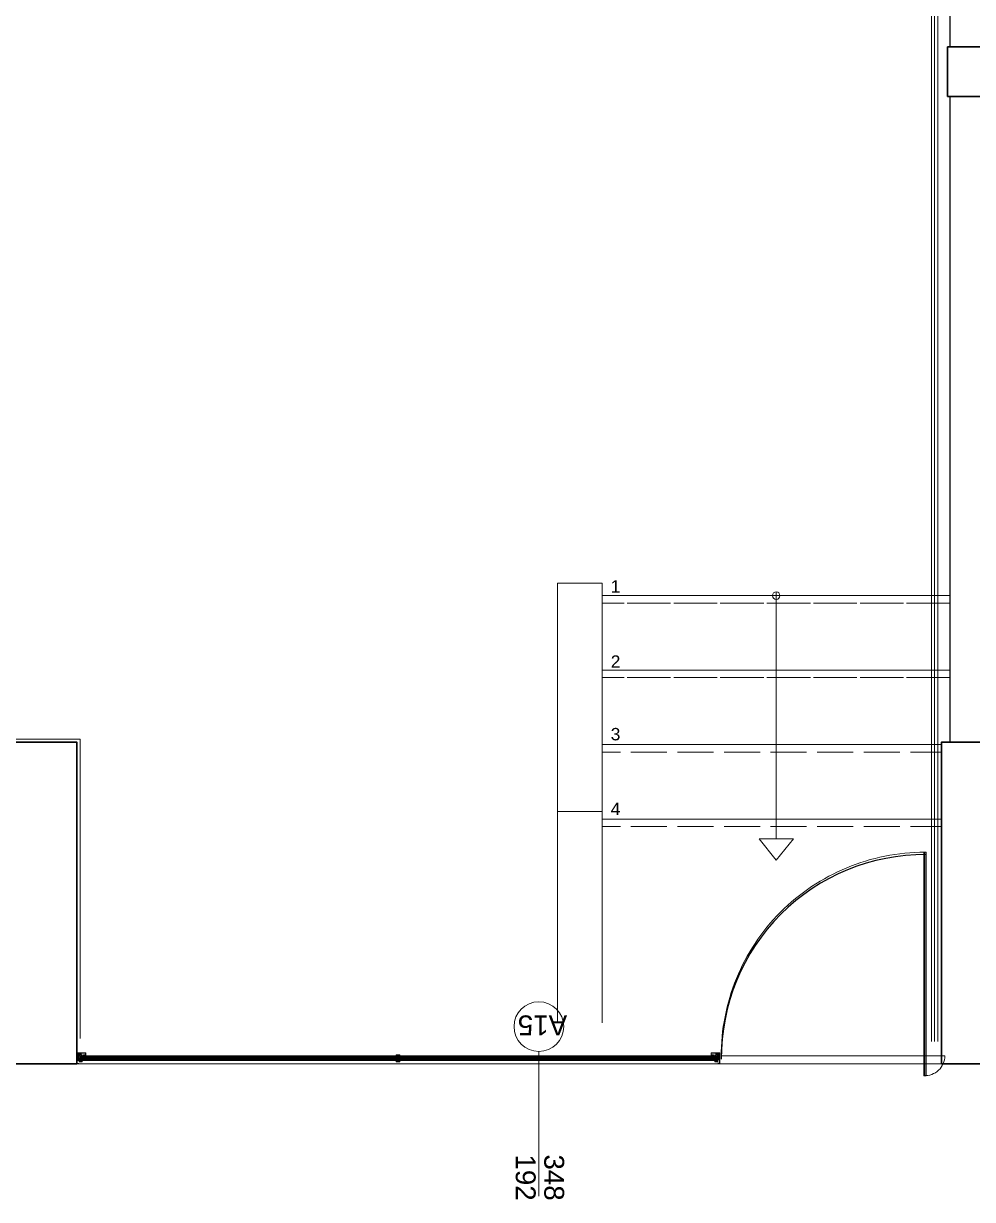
# Model space of a CAD drawing. Header units: centimetres. Extents: x 118932 to 154602, y -32682 to -23521.
# Drawn here: x 127588.3 to 127970.3, y -31213.4 to -30739.9 of the extents above; entities that cross this region are included whole.
import ezdxf

# ---------------------------------------------------------------- set-up
doc = ezdxf.new("R2010")
doc.units = ezdxf.units.CM
doc.header["$LTSCALE"] = 50
doc.header["$MEASUREMENT"] = 0
doc.linetypes.add('IMPORT-DASHED2 _9_', pattern=[95.25, 63.5, -31.75])
doc.linetypes.add('IMPORT-HIDDEN _11_', pattern=[3.75, 2.5, -1.25])
for name, color, linetype, lineweight, true_color in [('GEN_01_TA_Kolon', 7, 'Continuous', 35, 0xd05d28), ('GEN_01_TA_Merdiven', 7, 'Continuous', 13, 0x816183), ('GEN_02_TF_Pencere', 7, 'Continuous', 9, 0x6093ac), ('GEN_05_ML_Alçıpan_giydirme', 7, 'Continuous', 18, 0x7ebab5), ('GEN_06_GR_Orta', 7, 'Continuous', 20, 0x7a7b7a), ('KALACAK DUVARLAR', 7, 'Continuous', 30, 0x005387)]:
    doc.layers.add(name, color=color, linetype=linetype, lineweight=lineweight, true_color=true_color)
doc.styles.add('ARIAL', font='arial.ttf')
doc.styles.add('z-Arial', font='arial.ttf')

# ---------------------------------------------------------------- blocks, each defined once
blk = doc.blocks.new('LEVEL -1_B BLOK_GÖRÜNÜŞ')
at = {"layer": 'GEN_01_TA_Merdiven', "elevation": 0, "flags": 128}
for points in [[(1185.51, 507.43), (1045.51, 507.43), (1185.51, 507.43)], [(1115.51, 409.5), (1122.43, 409.5), (1115.51, 400.93), (1108.58, 409.5), (1115.51, 409.5), (1115.51, 508.94)], [(1185.51, 477.43), (1045.51, 477.43), (1185.51, 477.43)], [(1182.01, 447.43), (1045.51, 447.43), (1182.01, 447.43)], [(1182.01, 417.43), (1045.51, 417.43), (1182.01, 417.43)]]:
    blk.add_lwpolyline(points, dxfattribs=at)
at = {"layer": 'GEN_01_TA_Merdiven', "linetype": 'IMPORT-HIDDEN _11_', "ltscale": 0.1, "elevation": 0, "flags": 128}
for points in [[(1185.51, 504.43), (1045.51, 504.43), (1185.51, 504.43)], [(1185.51, 474.43), (1045.51, 474.43), (1185.51, 474.43)], [(1182.01, 444.43), (1045.51, 444.43), (1182.01, 444.43)], [(1182.01, 414.43), (1045.51, 414.43), (1182.01, 414.43)]]:
    blk.add_lwpolyline(points, dxfattribs=at)
at = {"layer": 'GEN_01_TA_Merdiven'}
blk.add_circle((1115.51, 507.43, 0), 1.5, dxfattribs=at)
at = {"layer": 'GEN_02_TF_Pencere', "elevation": 0}
blk.add_lwpolyline([(1182.01, 318.93), (834.01, 318.93)], dxfattribs=at)
at = {"layer": 'GEN_06_GR_Orta', "elevation": 0, "flags": 128}
for points in [[(1045.51, 335.43), (1045.51, 512.43), (1027.51, 512.43), (1027.51, 335.43)], [(1045.51, 337.42), (1045.51, 512.43), (1027.51, 512.43), (1027.51, 337.42)], [(1027.51, 420.45), (1045.51, 420.45), (1027.51, 420.45)]]:
    blk.add_lwpolyline(points, dxfattribs=at)
at = {"layer": 'GEN_01_TA_Merdiven', "char_height": 5, "attachment_point": 1, "style": 'z-Arial'}
for s, insert in [('1', (1048.89, 513.64)), ('2', (1048.89, 483.37)), ('3', (1048.89, 454.15)), ('4', (1048.89, 424.08))]:
    blk.add_mtext_dynamic_manual_height_columns(s, width=12.4233, gutter_width=400, heights=[0], dxfattribs=dict(at, insert=insert))
blk = doc.blocks.new('LEVEL -1_B BLOK_KOLON')
at = {"layer": 'GEN_01_TA_Kolon', "elevation": 0, "flags": 128}
for points in [[(53827.41, 6722.21), (53827.41, 6742.21), (53847.41, 6742.21), (53847.41, 6722.21)], [(53476.91, 6332.74), (53451.91, 6332.74), (53451.91, 6462.21), (53476.91, 6462.21), (53476.91, 6332.74), (53451.91, 6332.74), (53451.91, 6462.21), (53476.91, 6462.21)], [(53849.91, 6332.74), (53824.91, 6332.74), (53824.91, 6462.21), (53849.91, 6462.21), (53849.91, 6332.74), (53824.91, 6332.74), (53824.91, 6462.21), (53849.91, 6462.21)]]:
    blk.add_lwpolyline(points, close=True, dxfattribs=at)
blk = doc.blocks.new('PP_Level-1_Bblok_YeniDuvarlar')
at = {"layer": 'GEN_05_ML_Alçıpan_giydirme', "elevation": 0}
for points in [[(561.78, 146.72), (636.68, 146.72), (636.68, 271.73), (759.54, 271.73), (759.54, -477.26)], [(561.78, 145.47), (637.93, 145.47), (637.93, 270.48), (758.29, 270.48), (758.29, -477.26)], [(561.78, 146.72), (561.78, 144.22), (639.18, 144.22), (639.18, 269.23), (757.04, 269.23), (757.04, -477.26)], [(386.79, -475.97), (386.79, -355.5), (414.34, -355.5), (414.34, -476.02)]]:
    blk.add_lwpolyline(points, dxfattribs=at)
blk = doc.blocks.new('KALACAK DUVALAR LEVEL -1 B BLOK')
at = {"layer": 'KALACAK DUVARLAR', "flags": 128}
for points in [[(-991.94, -353.48), (-991.94, -93.48)], [(-973.94, -373.47), (-973.94, -633.48), (-991.94, -633.48), (-991.94, -373.47)]]:
    blk.add_lwpolyline(points, dxfattribs=at)
blk = doc.blocks.new('köşe katlanır')
at = {"lineweight": 30, "true_color": 0x636466}
h = blk.add_hatch(color=251, dxfattribs=at)
h.dxf.hatch_style = 1
h.paths.add_polyline_path([(55930.3, 5955.1, 0.414214), (55930, 5955.3), (55923.3, 5955.3, 0.394805), (55922.3, 5954.4, 0.433892), (55922.5, 5954.1), (55929.1, 5954.1), (55929.1, 5939.9), (55917.9, 5939.9, 1), (55917.9, 5938.7), (55920.8, 5938.7), (55920.8, 5932.4, 0.148069), (55920.8, 5932.2), (55921.3, 5931.6), (55920.8, 5930.9, 0.148069), (55920.8, 5930.7), (55920.8, 5924.9), (55917.5, 5926, 0.414214), (55917.2, 5925.9), (55916.5, 5923.9, 0.414214), (55916.7, 5923.4), (55917.3, 5923.2, 0.414214), (55917.6, 5923.4), (55918, 5924.6), (55920.4, 5923.7), (55918.1, 5917.1), (55915.7, 5918), (55916.1, 5919.2, 0.414214), (55915.9, 5919.5), (55915.4, 5919.7, 0.414214), (55914.9, 5919.4), (55913.4, 5915.2, -0.317603), (55911, 5913.5), (55895.6, 5913.5), (55895.6, 5920.3), (55903.5, 5920.3, 0.414214), (55903.8, 5920.6), (55903.8, 5925.1, 0.414214), (55903.5, 5925.3), (55901.5, 5925.3, 0.414214), (55901.1, 5924.9), (55901.1, 5924.4, 0.414214), (55901.3, 5924.1), (55902.6, 5924.1), (55902.6, 5921.5), (55895.6, 5921.5), (55895.6, 5924.1), (55896.8, 5924.1, 0.414214), (55897.1, 5924.4), (55897.1, 5924.9, 0.414214), (55896.7, 5925.3), (55894.6, 5925.3, 0.414214), (55894.4, 5925.1), (55894.4, 5913.3, 0.414214), (55895.4, 5912.3), (55912, 5912.3, 0.148069), (55912.1, 5912.4), (55912.8, 5912.8), (55913.5, 5912.4, 0.148069), (55913.7, 5912.3), (55930, 5912.3, 0.414214), (55930.3, 5912.6)])
blk.add_line((55909.5, 5919.8), (55909.5, 5947.8))
blk.add_lwpolyline([(55915.4, 5919.7), (55915.9, 5919.5, -0.414214), (55916.1, 5919.2), (55915.7, 5918), (55918.1, 5917.1), (55920.4, 5923.7), (55918, 5924.6), (55917.6, 5923.4, -0.414214), (55917.3, 5923.2), (55916.7, 5923.4, -0.414214), (55916.5, 5923.9), (55917.2, 5925.9, -0.414214), (55917.5, 5926), (55920.8, 5924.9), (55920.8, 5930.7, -0.148069), (55920.8, 5930.9), (55921.3, 5931.6), (55920.8, 5932.2, -0.148069), (55920.8, 5932.4), (55920.8, 5938.7), (55917.9, 5938.7, -1), (55917.9, 5939.9), (55929.1, 5939.9), (55929.1, 5954.1), (55922.5, 5954.1, -0.433892), (55922.3, 5954.4, -0.394805), (55923.3, 5955.3), (55930, 5955.3, -0.414214), (55930.3, 5955.1), (55930.3, 5912.6, -0.414214), (55930, 5912.3), (55913.7, 5912.3, -0.148069), (55913.5, 5912.4), (55912.8, 5912.8), (55912.1, 5912.4, -0.148069), (55912, 5912.3), (55895.4, 5912.3, -0.414214), (55894.4, 5913.3), (55894.4, 5925.1, -0.414214), (55894.6, 5925.3), (55896.7, 5925.3, -0.414214), (55897.1, 5924.9), (55897.1, 5924.4, -0.414214), (55896.8, 5924.1), (55895.6, 5924.1), (55895.6, 5921.5), (55902.6, 5921.5), (55902.6, 5924.1), (55901.3, 5924.1, -0.414214), (55901.1, 5924.4), (55901.1, 5924.9, -0.414214), (55901.5, 5925.3), (55903.5, 5925.3, -0.414214), (55903.8, 5925.1), (55903.8, 5920.6, -0.414214), (55903.5, 5920.3), (55895.6, 5920.3), (55895.6, 5913.5), (55911, 5913.5, 0.317603), (55913.4, 5915.2), (55914.9, 5919.4, -0.414214)], format="xyb", close=True)
at = {"flags": 128}
for points in [[(55921.2, 5946.8), (55921.2, 5947.3), (55921.2, 5947.7), (55921.2, 5947.8), (55909.2, 5947.8), (55909.2, 5947.7), (55909.2, 5947.3), (55909.2, 5946.8), (55909.2, 5945.3), (55920.2, 5945.3), (55909.2, 5945.3), (55909.2, 5945.5), (55909.2, 5945.8), (55920.2, 5945.8), (55920.2, 5945.5), (55920.2, 5945.3), (55920.2, 5946.8), (55920.2, 5941.4)], [(55909.2, 5941.2), (55909.2, 5943.3), (55909.2, 5945.2), (55909.2, 5945.6), (55909.2, 5945.8), (55909.2, 5946.8), (55909.2, 5947.5), (55909.2, 5947.8), (55921.2, 5947.8), (55921.2, 5947.5), (55921.2, 5946.8), (55921.2, 5945.8)], [(55909.2, 5947.7), (55921.2, 5947.7)], [(55909.2, 5947.5), (55921.2, 5947.5)], [(55909.2, 5947.5), (55921.2, 5947.5)], [(55909.2, 5947.2), (55921.2, 5947.2)], [(55909.2, 5946.8), (55909.2, 5941.4), (55920.2, 5941.4)], [(55919.7, 5940.8), (55920.3, 5940.9), (55920.8, 5941.3), (55921.1, 5941.7), (55921.2, 5942.3), (55921.2, 5946.8), (55909.2, 5946.8), (55909.2, 5945.8), (55920.2, 5945.8), (55920.2, 5942.4), (55909.2, 5942.4), (55909.2, 5925.2), (55909.2, 5924.9), (55909.2, 5924.7), (55911.7, 5924.7), (55909.2, 5924.7), (55909.2, 5926.3), (55911.7, 5926.3), (55909.2, 5926.3), (55909.2, 5920.9), (55912.2, 5920.9)], [(55909.2, 5946.8), (55921.2, 5946.8)], [(55909.2, 5945.7), (55921.2, 5945.7)], [(55909.2, 5945.6), (55920.2, 5945.6)], [(55909.2, 5945.6), (55921.2, 5945.6)], [(55909.2, 5945.5), (55920.2, 5945.5)], [(55909.2, 5945.4), (55920.2, 5945.4)], [(55909.2, 5945.4), (55921.2, 5945.4)], [(55909.2, 5945.2), (55921.2, 5945.2), (55921.2, 5943.8), (55921.2, 5942.3), (55921.2, 5942), (55921.1, 5941.7), (55920.8, 5941.3), (55920.8, 5941.2)], [(55909.2, 5944.3), (55921.2, 5944.3)], [(55909.2, 5943.3), (55921.2, 5943.3)], [(55909.2, 5943), (55909.2, 5942.8), (55909.2, 5942.4)], [(55909.2, 5942.9), (55920.2, 5942.9)], [(55909.2, 5942.8), (55920.2, 5942.8)], [(55909.2, 5942.6), (55920.2, 5942.6)], [(55909.2, 5942.2), (55921.2, 5942.2)], [(55915.2, 5937.8), (55909.2, 5937.8), (55909.2, 5941.2), (55920.8, 5941.2), (55920.6, 5941.1), (55920.3, 5940.9), (55920, 5940.8), (55919.7, 5940.8)], [(55909.2, 5940.4), (55917.2, 5940.4)], [(55909.2, 5939.5), (55916.7, 5939.5)], [(55909.2, 5937.8), (55915.2, 5937.8), (55916.7, 5937.8), (55916.7, 5939.3), (55916.7, 5931.3), (55914.7, 5926.8)], [(55909.2, 5938.7), (55916.7, 5938.7)], [(55909.2, 5921.8), (55909.2, 5920.9), (55909.2, 5920.4), (55909.2, 5919.9), (55909.2, 5919.8), (55912.2, 5919.8), (55912.2, 5919.9), (55912.2, 5920.4), (55912.2, 5920.9), (55912.2, 5925.3), (55912.2, 5923.9), (55912.2, 5922.4), (55909.2, 5922.4), (55909.2, 5924.4), (55909.2, 5926.4), (55909.2, 5929.8), (55909.2, 5937.8), (55915.2, 5937.8), (55916.7, 5937.8), (55916.7, 5931.3)], [(55913.7, 5932.1), (55913.7, 5932.2), (55913.7, 5932.6), (55913.7, 5933.2), (55913.7, 5933.8), (55913.7, 5934.5), (55913.7, 5935.1), (55913.7, 5935.4), (55913.7, 5935.6), (55909.2, 5935.6)], [(55913.7, 5935.4), (55913.7, 5935.1), (55913.7, 5934.5), (55913.7, 5933.8), (55913.7, 5933.2), (55913.7, 5932.6), (55913.7, 5932.2), (55913.7, 5932.1), (55909.2, 5932.1)], [(55915.2, 5929.8), (55909.2, 5929.8), (55915.2, 5929.8), (55916, 5929.8), (55915.4, 5928.3), (55914.7, 5926.8)], [(55909.2, 5929), (55915.7, 5929)], [(55909.2, 5928.1), (55915.3, 5928.1)], [(55909.2, 5927.3), (55914.9, 5927.3)], [(55909.2, 5926.4), (55912.7, 5926.4)], [(55909.2, 5925.4), (55912.2, 5925.4)], [(55909.2, 5922.3), (55909.2, 5922.2), (55909.2, 5921.8), (55911.7, 5921.8), (55911.7, 5925.2)], [(55909.2, 5925), (55911.7, 5925)], [(55909.2, 5924.9), (55911.7, 5924.9)], [(55909.2, 5924.8), (55911.7, 5924.8)], [(55909.2, 5924.4), (55912.2, 5924.4)], [(55909.2, 5923.4), (55912.2, 5923.4)], [(55912.2, 5922.4), (55912.2, 5922.1), (55912.2, 5921.9), (55912.2, 5920.9), (55912.2, 5920.1), (55912.2, 5919.8), (55909.2, 5919.8), (55909.2, 5920.1), (55909.2, 5920.9), (55909.2, 5921.9), (55909.2, 5922.1), (55909.2, 5922.4)], [(55909.2, 5920.9), (55909.2, 5922.3)], [(55909.2, 5922.3), (55912.2, 5922.3)], [(55909.2, 5922.2), (55911.7, 5922.2)], [(55909.2, 5922.1), (55912.2, 5922.1)], [(55909.2, 5922), (55911.7, 5922)], [(55909.2, 5922), (55912.2, 5922)], [(55909.2, 5920.5), (55912.2, 5920.5)], [(55909.2, 5919.9), (55912.2, 5919.9)], [(55911.7, 5921.8), (55911.7, 5922.2), (55911.7, 5922.3), (55911.7, 5920.9), (55911.7, 5926.3), (55911.7, 5924.7), (55911.7, 5924.9), (55911.7, 5925.2)], [(55916.7, 5937.4), (55913.7, 5937.4)], [(55916.3, 5930.3), (55913.7, 5930.3)], [(55916.7, 5931.3), (55916, 5929.8)], [(55920.2, 5942.4), (55920.2, 5942.8), (55920.2, 5943)], [(55921.2, 5945.8), (55921.2, 5945.6), (55921.2, 5945.2)]]:
    blk.add_lwpolyline(points, dxfattribs=at)
for points in [[(55921.2, 5947.8), (55909.2, 5947.8)], [(55920.2, 5946.8), (55909.2, 5946.8)], [(55921.2, 5945.8), (55909.2, 5945.8)], [(55921.2, 5945.2), (55909.2, 5945.2)], [(55920.2, 5943), (55909.2, 5943)], [(55920.2, 5943), (55920.2, 5941.4), (55909.2, 5941.4), (55909.2, 5943)], [(55909.2, 5935.6), (55909.2, 5935.4), (55909.2, 5935.1), (55909.2, 5934.5), (55909.2, 5933.8), (55909.2, 5933.2), (55909.2, 5932.6), (55909.2, 5932.2), (55909.2, 5932.1), (55909.2, 5932.2), (55909.2, 5932.6), (55909.2, 5933.2), (55909.2, 5933.8), (55909.2, 5934.5), (55909.2, 5935.1), (55909.2, 5935.4), (55909.2, 5935.6)], [(55909.2, 5933.8), (55913.7, 5933.8)], [(55911.7, 5925.2), (55909.2, 5925.2)], [(55911.7, 5922.3), (55909.2, 5922.3)], [(55911.7, 5922.3), (55909.2, 5922.3)], [(55912.2, 5921.9), (55909.2, 5921.9)], [(55911.7, 5920.9), (55909.2, 5920.9)], [(55912.2, 5920.9), (55909.2, 5920.9)], [(55912.2, 5920.1), (55909.2, 5920.1)], [(55912.2, 5919.8), (55909.2, 5919.8)], [(55912.7, 5926.4), (55912.6, 5926.4), (55912.3, 5925.9), (55912.2, 5925.6), (55912.2, 5925.3), (55912.3, 5925.9), (55912.6, 5926.4), (55913.1, 5926.7), (55913.7, 5926.8), (55913.4, 5926.8), (55913.1, 5926.7), (55912.9, 5926.6)], [(55913.7, 5930.3), (55913.7, 5930.5), (55913.7, 5931), (55913.7, 5931.8), (55913.7, 5932.8), (55913.7, 5933.8), (55913.7, 5934.9), (55913.7, 5935.9), (55913.7, 5936.6), (55913.7, 5937.2), (55913.7, 5937.4), (55913.7, 5937.2), (55913.7, 5936.6), (55913.7, 5935.9), (55913.7, 5934.9), (55913.7, 5933.8), (55913.7, 5932.8), (55913.7, 5931.8), (55913.7, 5931), (55913.7, 5930.5), (55913.7, 5930.3)], [(55913.7, 5933.8), (55916.7, 5933.8)], [(55914.7, 5926.8), (55913.7, 5926.8)], [(55915.2, 5929.8), (55915.2, 5937.8), (55915.2, 5929.8)], [(55916.7, 5931.3), (55916.5, 5930.8), (55916.3, 5930.4), (55916.3, 5930.3), (55916.3, 5930.4), (55916.5, 5930.8), (55916.7, 5931.3)], [(55918.2, 5940.8), (55917.9, 5940.8), (55917.6, 5940.7), (55917.1, 5940.4), (55916.8, 5939.9), (55916.7, 5939.3), (55916.8, 5939.9), (55917.1, 5940.4), (55917.6, 5940.7)], [(55916.7, 5931.3), (55916.7, 5932.2), (55916.7, 5933.3), (55916.7, 5934.4), (55916.7, 5935.4), (55916.7, 5936.3), (55916.7, 5936.9), (55916.7, 5937.3), (55916.7, 5936.9), (55916.7, 5936.3), (55916.7, 5935.4), (55916.7, 5934.4), (55916.7, 5933.3), (55916.7, 5932.2)], [(55919.7, 5940.8), (55918.2, 5940.8)]]:
    blk.add_lwpolyline(points, close=True, dxfattribs=at)
blk = doc.blocks.new('sistem profili')
for p, q in [((55679.5, 5919.8), (55679.5, 5947.8)), ((55694.5, 5919.8), (55694.5, 5947.8))]:
    blk.add_line(p, q)
at = {"flags": 128}
for points in [[(55691.5, 5947.8), (55679.5, 5947.8), (55679.5, 5947.7), (55679.5, 5947.3), (55679.5, 5946.8), (55690.5, 5946.8), (55679.5, 5946.8), (55679.5, 5945.4), (55690.5, 5945.4), (55690.5, 5946.8), (55690.5, 5941.4), (55690.5, 5943), (55679.5, 5943), (55679.5, 5941.4), (55690.5, 5941.4), (55679.5, 5941.4), (55679.5, 5946.8), (55691.5, 5946.8), (55691.5, 5947.3), (55691.5, 5947.7)], [(55691.5, 5947.8), (55679.5, 5947.8)], [(55691.5, 5945.8), (55679.5, 5945.8)], [(55690.5, 5945.4), (55679.5, 5945.4)], [(55691.5, 5945.3), (55679.5, 5945.3)], [(55690.5, 5943), (55679.5, 5943)], [(55679.5, 5933.9), (55684, 5933.9)], [(55682, 5926.3), (55679.5, 5926.3), (55679.5, 5924.8), (55682, 5924.8), (55682, 5926.3), (55682, 5920.9), (55682, 5922.4), (55679.5, 5922.4), (55679.5, 5920.9), (55682, 5920.9), (55679.5, 5920.9), (55679.5, 5926.3)], [(55682, 5924.8), (55679.5, 5924.8)], [(55682, 5922.4), (55679.5, 5922.4)], [(55682.5, 5922), (55679.5, 5922)], [(55682.5, 5920.9), (55679.5, 5920.9)], [(55682.5, 5919.9), (55679.5, 5919.9)], [(55684, 5926.9), (55683.7, 5926.9), (55683.4, 5926.8), (55683.1, 5926.6), (55682.9, 5926.5), (55682.6, 5926), (55682.5, 5925.6), (55682.5, 5925.4), (55682.6, 5926), (55682.9, 5926.5), (55683.4, 5926.8)], [(55682.5, 5922.5), (55694.5, 5922.5)], [(55682.5, 5922), (55694.5, 5922)], [(55683.5, 5924.8), (55694.5, 5924.8)], [(55683.5, 5924.8), (55694.5, 5924.8)], [(55684, 5933.9), (55687, 5933.9)], [(55684, 5926.9), (55685.5, 5926.9)], [(55685.5, 5929.9), (55685.5, 5937.9), (55685.5, 5929.9)], [(55685.5, 5926.9), (55685.8, 5926.9), (55686.1, 5927), (55686.5, 5927.3), (55686.9, 5927.8), (55687, 5928.4), (55686.9, 5927.8), (55686.5, 5927.3), (55686.1, 5927)], [(55687, 5931.3), (55686.7, 5930.8), (55686.6, 5930.5), (55686.5, 5930.4), (55686.6, 5930.5), (55686.7, 5930.8), (55687, 5931.3)], [(55688.5, 5940.8), (55688.2, 5940.8), (55687.9, 5940.7), (55687.4, 5940.4), (55687.1, 5939.9), (55687, 5939.4), (55687.1, 5939.9), (55687.4, 5940.4), (55687.9, 5940.7)], [(55687, 5936.3), (55687.2, 5936.9), (55687.4, 5937.3), (55687.4, 5937.4), (55687.4, 5937.3), (55687.2, 5936.9), (55687, 5936.3)], [(55687, 5931.3), (55687, 5932.3), (55687, 5933.3), (55687, 5934.4), (55687, 5935.4), (55687, 5936.3), (55687, 5937), (55687, 5937.3), (55687, 5937), (55687, 5936.3), (55687, 5935.4), (55687, 5934.4), (55687, 5933.3), (55687, 5932.3)], [(55687, 5936.3), (55687, 5935.5), (55687, 5934.4), (55687, 5933.3), (55687, 5932.3), (55687, 5931.4), (55687, 5930.7), (55687, 5930.4), (55687, 5930.7), (55687, 5931.4), (55687, 5932.3), (55687, 5933.3), (55687, 5934.4), (55687, 5935.5)], [(55690, 5933.9), (55687, 5933.9)], [(55690, 5940.8), (55688.5, 5940.8)], [(55688.5, 5937.9), (55688.5, 5929.9), (55688.5, 5937.9)], [(55690, 5940.8), (55690.3, 5940.9), (55690.6, 5941), (55690.8, 5941.1), (55691, 5941.3), (55691.1, 5941.3), (55691.4, 5941.8), (55691.5, 5942), (55691.5, 5942.3), (55691.4, 5941.8), (55691.1, 5941.3), (55690.6, 5941)], [(55694.5, 5933.9), (55690, 5933.9)], [(55691.5, 5947.8), (55694.5, 5947.8)], [(55691.5, 5946.8), (55694.5, 5946.8)], [(55691.5, 5945.8), (55694.5, 5945.8)], [(55694.5, 5943), (55694.5, 5942.8), (55694.5, 5942.4), (55692, 5942.4), (55692, 5942.8), (55692, 5943), (55692, 5941.4), (55692, 5946.8), (55692, 5945.3), (55694.5, 5945.3), (55694.5, 5946.8), (55692, 5946.8), (55694.5, 5946.8), (55694.5, 5941.4), (55692, 5941.4), (55694.5, 5941.4), (55694.5, 5943), (55692, 5943)], [(55692, 5945.3), (55694.5, 5945.3)]]:
    blk.add_lwpolyline(points, close=True, dxfattribs=at)
for points in [[(55679.5, 5945.8), (55679.5, 5946.8), (55679.5, 5947.5), (55679.5, 5947.8), (55691.5, 5947.8)], [(55679.5, 5947.8), (55691.5, 5947.8)], [(55679.5, 5947.5), (55691.5, 5947.5)], [(55679.5, 5947.5), (55691.5, 5947.5)], [(55679.5, 5947.2), (55691.5, 5947.2)], [(55690, 5940.8), (55690.6, 5941), (55691.1, 5941.3), (55691.4, 5941.8), (55691.5, 5942.3), (55691.5, 5946.8), (55679.5, 5946.8), (55679.5, 5945.8), (55690.5, 5945.8), (55690.5, 5942.4), (55679.5, 5942.4), (55679.5, 5925.3), (55682, 5925.3), (55682, 5921.9), (55679.5, 5921.9), (55679.5, 5920.9)], [(55690.5, 5945.4), (55690.5, 5945.5), (55690.5, 5945.8), (55679.5, 5945.8), (55679.5, 5945.5), (55679.5, 5945.4)], [(55679.5, 5945.7), (55690.5, 5945.7)], [(55679.5, 5945.7), (55691.5, 5945.7)], [(55679.5, 5945.6), (55691.5, 5945.6)], [(55679.5, 5945.5), (55690.5, 5945.5)], [(55679.5, 5945.4), (55691.5, 5945.4)], [(55685.5, 5929.9), (55679.5, 5929.9), (55685.5, 5929.9), (55686.3, 5929.9), (55685.6, 5928.4), (55685, 5926.9), (55684, 5926.9), (55685, 5926.9), (55687, 5931.3), (55687, 5939.4), (55687, 5937.9), (55685.5, 5937.9), (55679.5, 5937.9), (55679.5, 5941.3), (55679.5, 5943.3), (55679.5, 5945.3), (55691.5, 5945.3)], [(55679.5, 5944.3), (55691.5, 5944.3)], [(55679.5, 5943.3), (55691.5, 5943.3)], [(55679.5, 5942.9), (55690.5, 5942.9)], [(55679.5, 5942.8), (55690.5, 5942.8)], [(55679.5, 5942.7), (55690.5, 5942.7)], [(55679.5, 5942.2), (55691.5, 5942.2)], [(55679.5, 5941.3), (55691, 5941.3), (55690.8, 5941.1), (55690.6, 5941), (55690.3, 5940.9), (55690, 5940.8)], [(55679.5, 5940.4), (55687.4, 5940.4)], [(55679.5, 5939.6), (55687, 5939.6)], [(55679.5, 5938.7), (55687, 5938.7)], [(55679.5, 5937.9), (55685.5, 5937.9)], [(55679.5, 5920.9), (55679.5, 5920.4), (55679.5, 5920), (55679.5, 5919.9), (55682.5, 5919.9), (55682.5, 5920), (55682.5, 5920.4), (55682.5, 5920.9), (55682.5, 5925.4), (55682.5, 5923.9), (55682.5, 5922.5), (55679.5, 5922.5), (55679.5, 5924.4), (55679.5, 5926.5), (55679.5, 5929.9), (55679.5, 5937.9), (55685.5, 5937.9), (55687, 5937.9), (55687, 5931.3), (55686.3, 5929.9)], [(55684, 5932.1), (55684, 5932.3), (55684, 5932.6), (55684, 5933.2), (55684, 5933.9), (55684, 5934.5), (55684, 5935.1), (55684, 5935.5), (55684, 5935.6), (55679.5, 5935.6)], [(55684, 5935.5), (55684, 5935.1), (55684, 5934.5), (55684, 5933.9), (55684, 5933.2), (55684, 5932.6), (55684, 5932.3), (55684, 5932.1), (55679.5, 5932.1)], [(55679.5, 5929), (55685.9, 5929)], [(55679.5, 5928.2), (55685.5, 5928.2)], [(55679.5, 5927.3), (55685.2, 5927.3)], [(55679.5, 5926.5), (55682.9, 5926.5)], [(55679.5, 5925.4), (55682.5, 5925.4)], [(55682, 5924.8), (55682, 5924.9), (55682, 5925.3), (55679.5, 5925.3), (55679.5, 5924.9), (55679.5, 5924.8)], [(55679.5, 5925.1), (55682, 5925.1)], [(55679.5, 5924.9), (55682, 5924.9)], [(55679.5, 5924.4), (55682.5, 5924.4)], [(55679.5, 5923.5), (55682.5, 5923.5)], [(55679.5, 5922), (55679.5, 5920.9), (55679.5, 5920.2), (55679.5, 5919.9), (55682.5, 5919.9), (55682.5, 5920.2), (55682.5, 5920.9), (55682.5, 5922), (55682.5, 5922.1), (55682.5, 5922.5)], [(55682.5, 5922.3), (55679.5, 5922.3), (55682, 5922.3)], [(55679.5, 5922.2), (55682, 5922.2)], [(55679.5, 5922.1), (55682, 5922.1)], [(55679.5, 5922.1), (55682.5, 5922.1)], [(55679.5, 5922), (55682.5, 5922)], [(55679.5, 5920.9), (55682.5, 5920.9)], [(55679.5, 5920.5), (55682.5, 5920.5)], [(55679.5, 5920.2), (55682.5, 5920.2)], [(55679.5, 5920.1), (55682.5, 5920.1)], [(55679.5, 5919.9), (55682.5, 5919.9)], [(55682, 5921.9), (55682, 5922.2), (55682, 5922.4)], [(55684, 5926.9), (55683.4, 5926.8), (55682.9, 5926.4), (55682.6, 5926), (55682.5, 5925.3), (55682.5, 5920.9), (55694.5, 5920.9), (55694.5, 5921.9), (55683.5, 5921.9), (55683.5, 5925.2), (55694.5, 5925.2), (55694.5, 5942.4), (55692, 5942.4), (55692, 5945.8), (55694.5, 5945.8), (55694.5, 5946.8), (55691.5, 5946.8)], [(55688.5, 5937.9), (55694.5, 5937.9), (55688.5, 5937.9), (55687.7, 5937.9), (55688.3, 5939.4), (55689, 5940.8), (55690, 5940.8), (55689, 5940.8), (55687, 5936.3), (55687, 5928.4), (55687, 5929.9), (55688.5, 5929.9), (55694.5, 5929.9), (55694.5, 5926.5), (55694.5, 5924.4), (55694.5, 5922.5), (55682.5, 5922.5)], [(55694.5, 5922), (55694.5, 5920.9), (55694.5, 5920.2), (55694.5, 5919.8), (55694.5, 5919.9), (55682.5, 5919.9), (55682.5, 5919.8), (55682.5, 5920.2), (55682.5, 5920.9), (55682.5, 5922), (55682.5, 5922.1), (55682.5, 5922.5), (55682.5, 5923.9), (55682.5, 5925.3), (55682.5, 5925.6), (55682.6, 5926), (55682.9, 5926.4), (55682.9, 5926.5)], [(55694.5, 5925.4), (55682.5, 5925.4)], [(55694.5, 5924.4), (55682.5, 5924.4)], [(55694.5, 5923.5), (55682.5, 5923.5)], [(55694.5, 5922.3), (55682.5, 5922.3)], [(55694.5, 5922.1), (55682.5, 5922.1)], [(55694.5, 5922), (55682.5, 5922)], [(55682.5, 5920.9), (55682.5, 5920.4), (55682.5, 5920), (55682.5, 5919.9), (55694.5, 5919.9), (55694.5, 5920), (55694.5, 5920.4), (55694.5, 5920.9)], [(55694.5, 5920.9), (55682.5, 5920.9)], [(55694.5, 5920.5), (55682.5, 5920.5)], [(55694.5, 5920.2), (55682.5, 5920.2)], [(55694.5, 5920.1), (55682.5, 5920.1)], [(55694.5, 5919.9), (55682.5, 5919.9)], [(55694.5, 5919.9), (55682.5, 5919.9)], [(55694.5, 5919.8), (55682.5, 5919.8)], [(55694.5, 5926.5), (55682.9, 5926.5), (55683.1, 5926.6), (55683.4, 5926.8), (55683.7, 5926.9), (55684, 5926.9)], [(55694.5, 5924.8), (55694.5, 5926.3), (55683.5, 5926.3), (55694.5, 5926.3), (55694.5, 5920.9), (55683.5, 5920.9), (55694.5, 5920.9), (55694.5, 5922.4), (55683.5, 5922.4), (55694.5, 5922.4), (55694.5, 5922.2), (55694.5, 5921.9), (55683.5, 5921.9), (55683.5, 5922.2), (55683.5, 5922.4), (55683.5, 5920.9), (55683.5, 5926.3), (55683.5, 5924.8), (55683.5, 5924.9), (55683.5, 5925.2)], [(55694.5, 5925.1), (55683.5, 5925.1)], [(55694.5, 5924.9), (55683.5, 5924.9)], [(55694.5, 5922.3), (55683.5, 5922.3)], [(55694.5, 5922.2), (55683.5, 5922.2)], [(55694.5, 5922.1), (55683.5, 5922.1)], [(55684, 5930.4), (55684, 5930.5), (55684, 5931), (55684, 5931.8), (55684, 5932.8), (55684, 5933.9), (55684, 5934.9), (55684, 5935.9), (55684, 5936.7), (55684, 5937.2), (55684, 5937.4), (55687, 5937.4)], [(55684, 5937.2), (55684, 5936.7), (55684, 5935.9), (55684, 5934.9), (55684, 5933.9), (55684, 5932.8), (55684, 5931.8), (55684, 5931), (55684, 5930.5), (55684, 5930.4), (55686.5, 5930.4)], [(55694.5, 5927.3), (55686.5, 5927.3)], [(55694.5, 5946.8), (55694.5, 5947.3), (55694.5, 5947.7), (55694.5, 5947.8), (55691.5, 5947.8), (55691.5, 5947.7), (55691.5, 5947.3), (55691.5, 5946.8), (55691.5, 5942.3), (55691.5, 5943.8), (55691.5, 5945.3), (55694.5, 5945.3), (55694.5, 5943.3), (55694.5, 5941.3), (55694.5, 5937.9), (55694.5, 5929.9), (55688.5, 5929.9), (55687, 5929.9), (55687, 5936.3), (55687.7, 5937.9)], [(55690, 5937.4), (55690, 5937.2), (55690, 5936.7), (55690, 5935.9), (55690, 5934.9), (55690, 5933.9), (55690, 5932.8), (55690, 5931.8), (55690, 5931), (55690, 5930.5), (55690, 5930.3), (55687, 5930.3)], [(55694.5, 5929), (55687, 5929)], [(55694.5, 5928.2), (55687, 5928.2)], [(55690, 5930.5), (55690, 5931), (55690, 5931.8), (55690, 5932.8), (55690, 5933.9), (55690, 5934.9), (55690, 5935.9), (55690, 5936.7), (55690, 5937.2), (55690, 5937.4), (55687.4, 5937.4)], [(55694.5, 5938.7), (55688, 5938.7)], [(55694.5, 5939.6), (55688.4, 5939.6)], [(55694.5, 5929.9), (55688.5, 5929.9)], [(55694.5, 5940.4), (55688.8, 5940.4)], [(55690, 5935.6), (55690, 5935.5), (55690, 5935.1), (55690, 5934.5), (55690, 5933.9), (55690, 5933.2), (55690, 5932.6), (55690, 5932.3), (55690, 5932.1), (55694.5, 5932.1)], [(55690, 5932.3), (55690, 5932.6), (55690, 5933.2), (55690, 5933.9), (55690, 5934.5), (55690, 5935.1), (55690, 5935.5), (55690, 5935.6), (55694.5, 5935.6)], [(55690.5, 5942.4), (55690.5, 5942.8), (55690.5, 5943)], [(55691.5, 5947.8), (55691.5, 5947.5), (55691.5, 5946.8), (55691.5, 5945.8), (55691.5, 5945.6), (55691.5, 5945.3), (55691.5, 5943.8), (55691.5, 5942.3), (55691.5, 5942), (55691.4, 5941.8), (55691.1, 5941.3), (55691, 5941.3)], [(55694.5, 5941.3), (55691, 5941.3)], [(55694.5, 5945.8), (55694.5, 5946.8), (55694.5, 5947.5), (55694.5, 5947.8), (55691.5, 5947.8), (55691.5, 5947.5), (55691.5, 5946.8), (55691.5, 5945.8), (55691.5, 5945.6), (55691.5, 5945.3)], [(55694.5, 5947.7), (55691.5, 5947.7)], [(55694.5, 5947.5), (55691.5, 5947.5)], [(55694.5, 5947.5), (55691.5, 5947.5)], [(55694.5, 5947.2), (55691.5, 5947.2)], [(55694.5, 5945.7), (55691.5, 5945.7)], [(55694.5, 5945.6), (55691.5, 5945.6)], [(55694.5, 5945.4), (55691.5, 5945.4)], [(55694.5, 5944.3), (55691.5, 5944.3)], [(55694.5, 5943.3), (55691.5, 5943.3)], [(55694.5, 5942.2), (55691.5, 5942.2)], [(55692, 5945.8), (55692, 5945.5), (55692, 5945.3)], [(55694.5, 5945.7), (55692, 5945.7)], [(55694.5, 5945.5), (55692, 5945.5)], [(55694.5, 5945.4), (55692, 5945.4)], [(55694.5, 5942.9), (55692, 5942.9)], [(55694.5, 5942.8), (55692, 5942.8)], [(55694.5, 5942.7), (55692, 5942.7)]]:
    blk.add_lwpolyline(points, dxfattribs=at)
blk = doc.blocks.new('A15')
at = {"layer": 'GEN_02_TF_Pencere'}
blk.add_line((53818.32, 6423.81, 0), (53818.32, 6333.81, 0), dxfattribs=at)
at = {"layer": 'GEN_02_TF_Pencere', "lineweight": 30}
for p, q in [((53478.59, 6341.45), (53733.69, 6341.45)), ((53478.59, 6341.19), (53733.69, 6341.2)), ((53478.59, 6340.79), (53733.69, 6340.79)), ((53478.65, 6340.32), (53733.76, 6340.32))]:
    blk.add_line(p, q, dxfattribs=at)
at = {"layer": 'GEN_02_TF_Pencere', "linetype": 'IMPORT-DASHED2 _9_'}
blk.add_line((53736.32, 6341.74, 0), (53826.32, 6341.81, 0), dxfattribs=at)
at = {"layer": 'GEN_02_TF_Pencere', "elevation": 0, "flags": 128}
blk.add_lwpolyline([(53817.92, 6423.81), (53817.82, 6423.71), (53817.82, 6333.91), (53817.92, 6333.81), (53818.72, 6333.81), (53818.82, 6333.91), (53818.82, 6423.71), (53818.72, 6423.81)], close=True, dxfattribs=at)
at = {"layer": 'GEN_02_TF_Pencere', "lineweight": 30, "elevation": 0}
blk.add_lwpolyline([(53476.87, 6341.74), (53733.69, 6341.74), (53733.69, 6339.94), (53476.87, 6339.94)], close=True, dxfattribs=at)
at = {"layer": 'GEN_02_TF_Pencere', "elevation": 0}
blk.add_lwpolyline([(53662.92, 6343.57), (53662.92, 6285.24)], dxfattribs=at)
at = {"layer": 'GEN_02_TF_Pencere'}
blk.add_circle((53662.92, 6353.57, 0), 10, dxfattribs=at)
at = {"layer": 'GEN_02_TF_Pencere', "linetype": 'IMPORT-DASHED2 _9_'}
blk.add_arc((53818.32, 6341.81, 0), 82, 90, 180.2802, dxfattribs=at)
at = {"layer": 'GEN_02_TF_Pencere', "lineweight": 30}
blk.add_arc((53818.32, 6340.84, 0), 82, 89.7217, 180.2797, dxfattribs=at)
at = {"layer": 'GEN_02_TF_Pencere'}
blk.add_arc((53818.32, 6341.81, 0), 8, 267.0584, 0, dxfattribs=at)
at = {"layer": 'GEN_02_TF_Pencere', "lineweight": 30, "zscale": 0.1}
for name, p, xscale, yscale, rotation in [('köşe katlanır', (59069.96, 6934.18), 0.1, 0.1, 180), ('sistem profili', (48037.48, 6934.18), -0.09999999999999998, 0.09999999999999998, 180), ('köşe katlanır', (48142.58, 6932.41), -0.1000000000000001, 0.1000000000000001, 180.01864220969)]:
    blk.add_blockref(name, p, dxfattribs=dict(at, xscale=xscale, yscale=yscale, rotation=rotation))
at = {"layer": 'GEN_02_TF_Pencere', "transparency": 33554687, "char_height": 8, "style": 'ARIAL'}
for s, insert, attachment_point, rotation in [('\\A1;A15', (53654.42, 6358.19, 0), 9, 180), ('\\A1;192', (53661.61, 6302.11, 0), 1, 270), ('\\A1;348', (53673.09, 6302.11, 0), 1, 270)]:
    blk.add_mtext_dynamic_manual_height_columns(s, width=2361.7931, gutter_width=1250, heights=[258.53], dxfattribs=dict(at, insert=insert, attachment_point=attachment_point, rotation=rotation))
blk = doc.blocks.new('DOGRAMA LEVEL -1 B BLOK')
blk.add_blockref('A15', (-54539.51, -6629.43, 0))

msp = doc.modelspace()

# ---------------------------------------------------------------- block references
for name, p in [('LEVEL -1_B BLOK_KOLON', (74132.92, -37491.52)), ('KALACAK DUVALAR LEVEL -1 B BLOK', (128953.26, -30395.83, 0)), ('LEVEL -1_B BLOK_GÖRÜNÜŞ', (126775.81, -31477.71)), ('PP_Level-1_Bblok_YeniDuvarlar', (127196.78, -30672.55, 0)), ('DOGRAMA LEVEL -1 B BLOK', (128672.37, -30867.97))]:
    msp.add_blockref(name, p)

doc.saveas('drawing.dxf')
